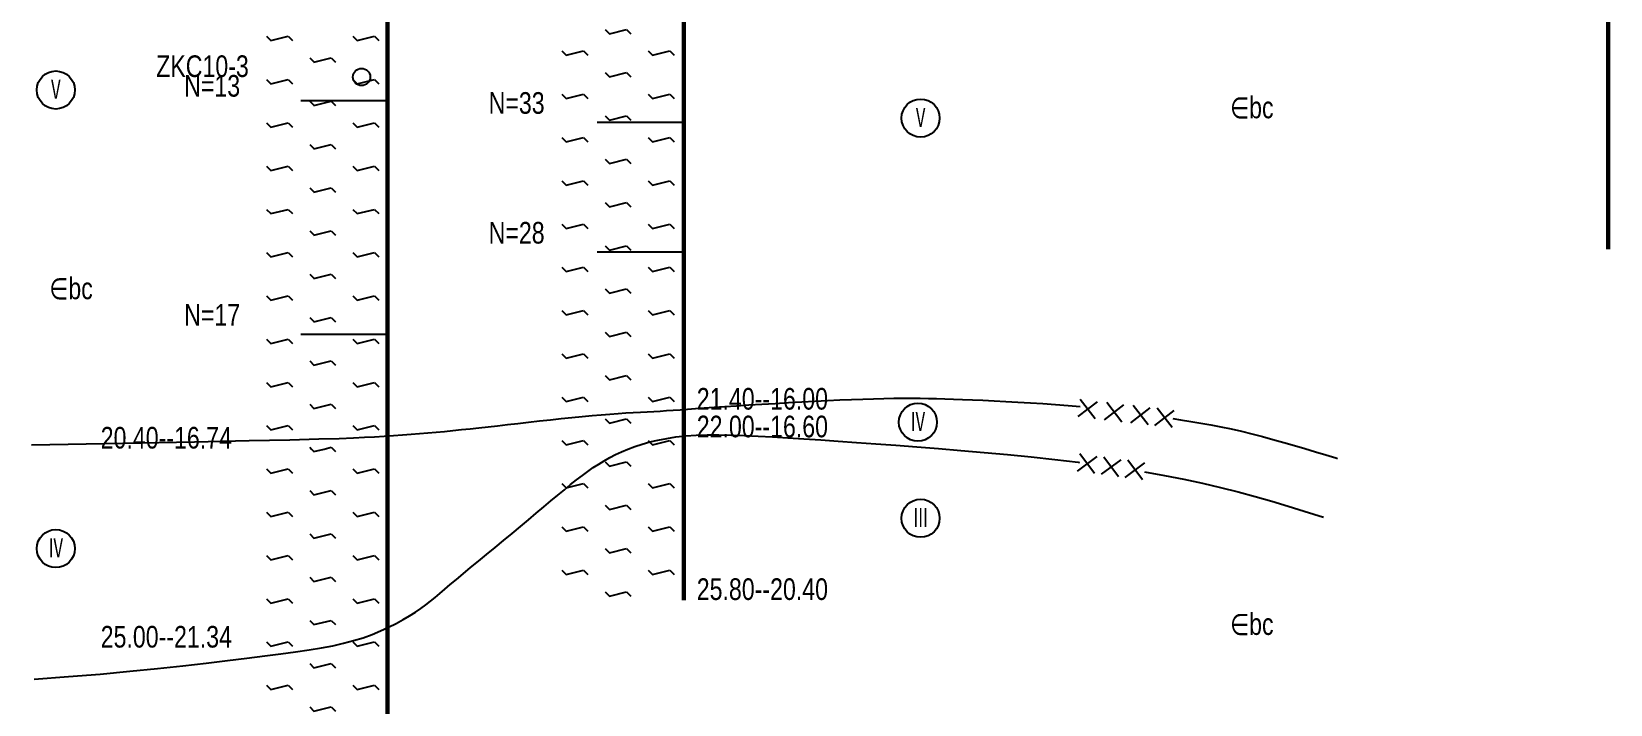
# Model space of a CAD drawing. Extents: x 525858 to 564773, y 2370984 to 2400075.
# Drawn here: x 550832.4 to 551197.4, y 2390641.2 to 2390796.8 of the extents above; entities that cross this region are included whole.
import ezdxf
from ezdxf.enums import TextEntityAlignment as Align

# ---------------------------------------------------------------- set-up
doc = ezdxf.new("R2010")
doc.units = 0
doc.linetypes.add('ZK', pattern=[20, 10, 0, 10])
doc.linetypes.add('ZKLIN', pattern=[0.4, 0.3, -0.1])
doc.layers.get('0').update_dxf_attribs({"linetype": 'CONTINUOUS'})
doc.layers.add('地形剖面', color=4, linetype='CONTINUOUS')
doc.styles.add('SIMP1', font='simp1.shx', dxfattribs={"width": 0.8, "bigfont": 'hz.shx'})
pattern_1 = [(315, (550709.948, 2390587.262), (-20, 4e-15), [1.4142, -26.87]), (14.0362, (550705.948, 2390586.2623), (-20.00001, 2e-05), [4.1231, -78.339]), (315, (550704.948, 2390587.262), (-20, 4e-15), [1.4142, -26.87]), (315, (550709.948, 2390577.262), (-20, 4e-15), [1.4142, -26.87]), (14.0362, (550705.948, 2390576.2623), (-20.00001, 2e-05), [4.1231, -78.339]), (315, (550704.948, 2390577.262), (-20, 4e-15), [1.4142, -26.87]), (315, (550699.948, 2390572.262), (4e-15, 20), [1.4142, -26.87]), (14.0362, (550695.948, 2390571.2623), (-20.00001, 2e-05), [4.1231, -78.339]), (315, (550694.948, 2390572.262), (-20, 4e-15), [1.4142, -26.87]), (315, (550699.948, 2390582.262), (-20, 4e-15), [1.4142, -26.87]), (14.0362, (550695.948, 2390581.2623), (-20.00001, 2e-05), [4.1231, -78.339]), (315, (550694.948, 2390582.262), (-20, 4e-15), [1.4142, -26.87])]
pattern_2 = [(315, (550911.671, 2390585.662), (-20, 4e-15), [1.4142, -26.87]), (14.0362, (550907.6713, 2390584.6623), (-20.00001, 2e-05), [4.1231, -78.339]), (315, (550906.671, 2390585.662), (-20, 4e-15), [1.4142, -26.87]), (315, (550911.671, 2390575.662), (-20, 4e-15), [1.4142, -26.87]), (14.0362, (550907.6713, 2390574.6623), (-20.00001, 2e-05), [4.1231, -78.339]), (315, (550906.671, 2390575.662), (-20, 4e-15), [1.4142, -26.87]), (315, (550901.671, 2390570.662), (4e-15, 20), [1.4142, -26.87]), (14.0362, (550897.6713, 2390569.6623), (-20.00001, 2e-05), [4.1231, -78.339]), (315, (550896.671, 2390570.662), (-20, 4e-15), [1.4142, -26.87]), (315, (550901.671, 2390580.662), (-20, 4e-15), [1.4142, -26.87]), (14.0362, (550897.6713, 2390579.6623), (-20.00001, 2e-05), [4.1231, -78.339]), (315, (550896.671, 2390580.662), (-20, 4e-15), [1.4142, -26.87])]

# ---------------------------------------------------------------- blocks, each defined once
blk = doc.blocks.new('SHIZI')
at = {"color": 1}
for p, q in [((0.1, -0.1), (-0.1, 0.1)), ((-0.1, -0.1), (0.1, 0.1))]:
    blk.add_line(p, q, dxfattribs=at)

msp = doc.modelspace()

# ---------------------------------------------------------------- hatches: boundary and pattern name
at = {"layer": '地形剖面'}
h = msp.add_hatch(dxfattribs=at)
h.set_pattern_fill('B001', color=55, scale=20, style=0, pattern_type=2)
h.set_pattern_definition(pattern_2)
h.paths.add_polyline_path([(550914.351295, 2390866.262316), (550914.351295, 2390700.262316), (550884.351295, 2390700.262316), (550884.351295, 2390866.262316)])
h = msp.add_hatch(dxfattribs=at)
h.set_pattern_fill('B001', color=55, scale=20, style=0, pattern_type=2)
h.set_pattern_definition(pattern_1)
h.paths.add_polyline_path([(550982.847874, 2390844.262316), (550982.847874, 2390709.262316), (550952.847874, 2390709.262316), (550952.847874, 2390844.262316)])
h = msp.add_hatch(dxfattribs=at)
h.set_pattern_fill('B001', color=55, scale=20, style=0, pattern_type=2)
h.set_pattern_definition(pattern_1)
h.paths.add_polyline_path([(550982.847874, 2390709.262316), (550982.847874, 2390703.262316), (550952.847874, 2390703.262316), (550952.847874, 2390709.262316)])
h = msp.add_hatch(dxfattribs=at)
h.set_pattern_fill('B001', color=55, scale=20, style=0, pattern_type=2)
h.set_pattern_definition(pattern_1)
h.paths.add_polyline_path([(550982.847874, 2390703.262316), (550982.847874, 2390665.262316), (550952.847874, 2390665.262316), (550952.847874, 2390703.262316)])
h = msp.add_hatch(dxfattribs=at)
h.set_pattern_fill('B001', color=55, scale=20, style=0, pattern_type=2)
h.set_pattern_definition(pattern_2)
h.paths.add_polyline_path([(550914.351295, 2390700.262316), (550914.351295, 2390654.262316), (550884.351295, 2390654.262316), (550884.351295, 2390700.262316)])
h = msp.add_hatch(dxfattribs=at)
h.set_pattern_fill('B001', color=55, scale=20, style=0, pattern_type=2)
h.set_pattern_definition(pattern_2)
h.paths.add_polyline_path([(550914.351295, 2390654.262316), (550914.351295, 2390548.262316), (550884.351295, 2390548.262316), (550884.351295, 2390654.262316)])

# ---------------------------------------------------------------- linework, layer by layer
at = {"layer": '地形剖面', "color": 55}
for p, q in [((550914.671295, 2390780.762316), (550894.671295, 2390780.762316)), ((550983.167874, 2390775.762316), (550963.167874, 2390775.762316)), ((550983.167874, 2390745.762316), (550963.167874, 2390745.762316)), ((550914.671295, 2390726.762316), (550894.671295, 2390726.762316))]:
    msp.add_line(p, q, dxfattribs=at)
at = {"layer": '地形剖面', "color": 55, "linetype": 'ZK', "const_width": 1}
for points in [[(550983.167874, 2390923.262316), (550983.167874, 2390665.262316)], [(550914.671295, 2390904.262316), (550914.671295, 2390548.262316)]]:
    msp.add_lwpolyline(points, dxfattribs=at)
at = {"layer": '地形剖面', "color": 55, "linetype": 'ZKLIN'}
for points, const_width in [([(550983.167874, 2390923.262316), (550983.167874, 2390665.262316)], 0.5), ([(551196.871874, 2390902.411497), (551196.871874, 2390746.411497)], 1), ([(551196.871874, 2390902.411497), (551196.871874, 2390746.411497)], 1)]:
    msp.add_lwpolyline(points, dxfattribs=dict(at, const_width=const_width))
at = {"layer": '地形剖面', "color": 55}
for points in [[(550906.671295, 2390780.762316, 0, 4, 0), (550906.671295, 2390785.762316, 0, 0, 0), (550906.671295, 2390792.762316, 0, 0, 0)], [(550975.167874, 2390775.762316, 0, 4, 0), (550975.167874, 2390780.762316, 0, 0, 0), (550975.167874, 2390787.762316, 0, 0, 0)], [(550975.167874, 2390745.762316, 0, 4, 0), (550975.167874, 2390750.762316, 0, 0, 0), (550975.167874, 2390757.762316, 0, 0, 0)], [(550906.671295, 2390726.762316, 0, 4, 0), (550906.671295, 2390731.762316, 0, 0, 0), (550906.671295, 2390738.762316, 0, 0, 0)]]:
    msp.add_lwpolyline(points, format="xyseb", dxfattribs=at)
for points in [[(550832.398081, 2390701.248029), (550853.512837, 2390701.63469), (550870.077909, 2390701.952223), (550882.726166, 2390702.211135), (550892.090479, 2390702.421933), (550898.803715, 2390702.595126), (550903.498745, 2390702.74122), (550906.808438, 2390702.870723), (550909.365664, 2390702.994142), (550911.700305, 2390703.120327), (550913.930298, 2390703.251488), (550916.070592, 2390703.388179), (550918.136138, 2390703.530954), (550920.141885, 2390703.680365), (550922.102784, 2390703.836966), (550924.033783, 2390704.001309), (550925.949832, 2390704.173948), (550927.86564, 2390704.355446), (550929.794945, 2390704.546416), (550931.751242, 2390704.74748), (550933.748027, 2390704.959258), (550935.798797, 2390705.182375), (550937.917047, 2390705.417453), (550940.116274, 2390705.665113), (550942.409974, 2390705.925978), (550944.804178, 2390706.199618), (550947.275062, 2390706.4814), (550949.791339, 2390706.765635), (550952.321719, 2390707.046637), (550954.834916, 2390707.318718), (550957.29964, 2390707.576193), (550959.684604, 2390707.813375), (550961.958519, 2390708.024575), (550964.097552, 2390708.205807), (550966.107681, 2390708.359873), (550968.002342, 2390708.491278), (550969.794969, 2390708.604522), (550971.498995, 2390708.70411), (550973.127854, 2390708.794542), (550974.694981, 2390708.880323), (550976.21381, 2390708.965954), (550977.701534, 2390709.055404), (550979.19039, 2390709.150511), (550980.716373, 2390709.252579), (550982.315479, 2390709.36291), (550984.023704, 2390709.482809), (550985.877045, 2390709.61358), (550987.911496, 2390709.756525), (550990.163055, 2390709.912949), (550992.654343, 2390710.083264), (550995.354493, 2390710.264317), (550998.219266, 2390710.452065), (551001.204419, 2390710.642464), (551004.265714, 2390710.831469), (551007.358909, 2390711.015037), (551010.439764, 2390711.189125), (551013.464038, 2390711.349687), (551016.394395, 2390711.493364), (551019.221107, 2390711.619528), (551021.94135, 2390711.728236), (551024.5523, 2390711.819543), (551027.051134, 2390711.893506), (551029.435027, 2390711.95018), (551031.701156, 2390711.989622), (551033.846696, 2390712.011887), (551035.875765, 2390712.017151), (551037.820242, 2390712.006065), (551039.718947, 2390711.979399), (551041.610701, 2390711.937923), (551043.534324, 2390711.882408), (551045.528637, 2390711.813624), (551047.632461, 2390711.732342), (551049.884615, 2390711.63933), (551052.312418, 2390711.534901), (551054.897184, 2390711.417523), (551057.608724, 2390711.285207), (551060.41685, 2390711.135963), (551063.291373, 2390710.9678), (551066.202105, 2390710.778729), (551069.118857, 2390710.566759), (551072.011441, 2390710.329901), (551074.768201, 2390710.075057)], [(551096.187523, 2390707.319454), (551098.026735, 2390707.03725), (551100.368496, 2390706.660809), (551102.692578, 2390706.26542), (551105.011004, 2390705.844702), (551107.335792, 2390705.392274), (551109.678965, 2390704.901756), (551112.052543, 2390704.366769), (551114.464599, 2390703.783319), (551116.907413, 2390703.156965), (551119.36932, 2390702.495652), (551121.838651, 2390701.807325), (551124.303739, 2390701.099929), (551126.752919, 2390700.38141), (551129.174521, 2390699.659713), (551131.55688, 2390698.942783), (551133.893283, 2390698.235725), (551134.303581, 2390698.110432)], [(550832.961645, 2390647.099188), (550840.897123, 2390647.667186), (550848.2824, 2390648.268907), (550855.137922, 2390648.892476), (550861.484137, 2390649.526019), (550867.341495, 2390650.157663), (550872.730442, 2390650.775531), (550877.671427, 2390651.367751), (550882.184898, 2390651.922447), (550886.294156, 2390652.432416), (550890.033915, 2390652.909136), (550893.441745, 2390653.368758), (550896.555212, 2390653.82743), (550899.411885, 2390654.301301), (550902.049333, 2390654.80652), (550904.505122, 2390655.359238), (550906.816821, 2390655.975603), (550909.015199, 2390656.666781), (550911.103831, 2390657.424008), (550913.079491, 2390658.233533), (550914.938953, 2390659.08161), (550916.678994, 2390659.954488), (550918.296388, 2390660.838419), (550919.78791, 2390661.719655), (550921.150335, 2390662.584447), (550922.387423, 2390663.424649), (550923.530872, 2390664.254531), (550924.619366, 2390665.093963), (550925.691588, 2390665.962819), (550926.786221, 2390666.880969), (550927.941949, 2390667.868286), (550929.197454, 2390668.944642), (550930.591421, 2390670.129908), (550932.150905, 2390671.437017), (550933.856459, 2390672.851135), (550935.677007, 2390674.350493), (550937.581476, 2390675.913317), (550939.53879, 2390677.517837), (550941.517876, 2390679.14228), (550943.487657, 2390680.764874), (550945.41706, 2390682.363848), (550947.28033, 2390683.920262), (550949.072994, 2390685.426509), (550950.7959, 2390686.877812), (550952.449895, 2390688.269397), (550954.035827, 2390689.596488), (550955.554544, 2390690.854308), (550957.006891, 2390692.038084), (550958.393718, 2390693.143039), (550959.718881, 2390694.166453), (550960.998268, 2390695.113823), (550962.250778, 2390695.992704), (550963.49531, 2390696.810648), (550964.750762, 2390697.575208), (550966.036032, 2390698.293938), (550967.370019, 2390698.974391), (550968.77162, 2390699.62412), (550970.257669, 2390700.2481), (550971.836732, 2390700.840996), (550973.515311, 2390701.394892), (550975.299907, 2390701.901877), (550977.197021, 2390702.354035), (550979.213156, 2390702.743453), (550981.354811, 2390703.062218), (550983.62849, 2390703.302414), (550986.040448, 2390703.458864), (550988.595968, 2390703.53733), (550991.300088, 2390703.54631), (550994.157844, 2390703.4943), (550997.174276, 2390703.389799), (551000.354421, 2390703.241304), (551003.703315, 2390703.057312), (551007.225998, 2390702.846321), (551010.927028, 2390702.615184), (551014.809043, 2390702.364179), (551018.874204, 2390702.091939), (551023.12467, 2390701.797097), (551027.562601, 2390701.478287), (551032.190158, 2390701.134141), (551037.0095, 2390700.763293), (551042.022786, 2390700.364377), (551047.223049, 2390699.935668), (551052.566814, 2390699.474009), (551058.001475, 2390698.975886), (551063.474429, 2390698.437786), (551068.933073, 2390697.856193), (551074.324802, 2390697.227595), (551074.610481, 2390697.190797)], [(551089.640371, 2390695.015743), (551094.265819, 2390694.182508), (551098.760313, 2390693.289082), (551103.08675, 2390692.349273), (551107.264019, 2390691.366803), (551111.311011, 2390690.345394), (551115.246614, 2390689.288767), (551119.089719, 2390688.200645), (551122.85717, 2390687.082992), (551126.557636, 2390685.930747), (551131.06611, 2390684.549561)]]:
    msp.add_lwpolyline(points, dxfattribs=at)
for centre, radius in [((550838.003285, 2390783.262316), 4.4), ((550908.671295, 2390786.262316), 2), ((551037.914187, 2390776.762316), 4.4), ((551037.289661, 2390706.47936), 4.4), ((551037.914187, 2390684.262316), 4.4), ((550838.003285, 2390677.262316), 4.4)]:
    msp.add_circle(centre, radius, dxfattribs=at)

# ---------------------------------------------------------------- block references
for p, xscale, yscale, zscale, rotation in [((551076.540606, 2390709.491601), 19.99999999997565, 19.99999999997565, 19.99999999997565, 352.5920580396453), ((551082.67066, 2390708.760126), 19.99999999997565, 19.99999999997565, 19.99999999997565, 352.5920580396453), ((551088.75304, 2390708.081485), 19.99999999997565, 19.99999999997565, 19.99999999997565, 352.5920580396453), ((551094.3214, 2390707.467083), 19.99999999997565, 19.99999999997565, 19.99999999997565, 352.5920580396453), ((551076.421167, 2390696.858479), 20.00000000006447, 20.00000000006447, 20.00000000006447, 351.5288994180355), ((551081.963435, 2390696.128231), 20.00000000006447, 20.00000000006447, 20.00000000006447, 351.5288994180355), ((551087.505703, 2390695.397982), 20.00000000006447, 20.00000000006447, 20.00000000006447, 351.5288994180355)]:
    msp.add_blockref('SHIZI', p, dxfattribs=dict(at, xscale=xscale, yscale=yscale, zscale=zscale, rotation=rotation))

# ---------------------------------------------------------------- texts
at = {"layer": '地形剖面', "color": 55, "style": 'SIMP1', "width": 0.8}
for s, p in [('ZKC10-3', (550882.608034, 2390786.262316)), ('N=13', (550880.608034, 2390781.72725)), ('N=33', (550950.997141, 2390777.762316)), ('N=28', (550950.997141, 2390747.762316)), ('N=17', (550880.608034, 2390728.762316))]:
    msp.add_text(s, height=5, dxfattribs=at).set_placement(p, align=Align.RIGHT)
for s, p in [('Ⅴ', (550838.003285, 2390783.262316)), ('Ⅴ', (551037.914187, 2390776.762316)), ('∈bc', (551114.476082, 2390779.322326)), ('∈bc', (550841.523863, 2390737.497018)), ('Ⅳ', (551037.289661, 2390706.47936)), ('Ⅲ', (551037.914187, 2390684.262316)), ('Ⅳ', (550838.003285, 2390677.262316)), ('∈bc', (551114.482224, 2390659.901953))]:
    msp.add_text(s, height=5, dxfattribs=at).set_placement(p, align=Align.MIDDLE)
for s, p in [('21.40--16.00', (550986.167874, 2390709.382316)), ('22.00--16.60', (550986.167874, 2390702.982316)), ('20.40--16.74', (550848.378286, 2390700.382316)), ('25.80--20.40', (550986.167874, 2390665.382316)), ('25.00--21.34', (550848.378286, 2390654.382316))]:
    msp.add_text(s, height=5, dxfattribs=at).set_placement(p)

doc.saveas('drawing.dxf')
